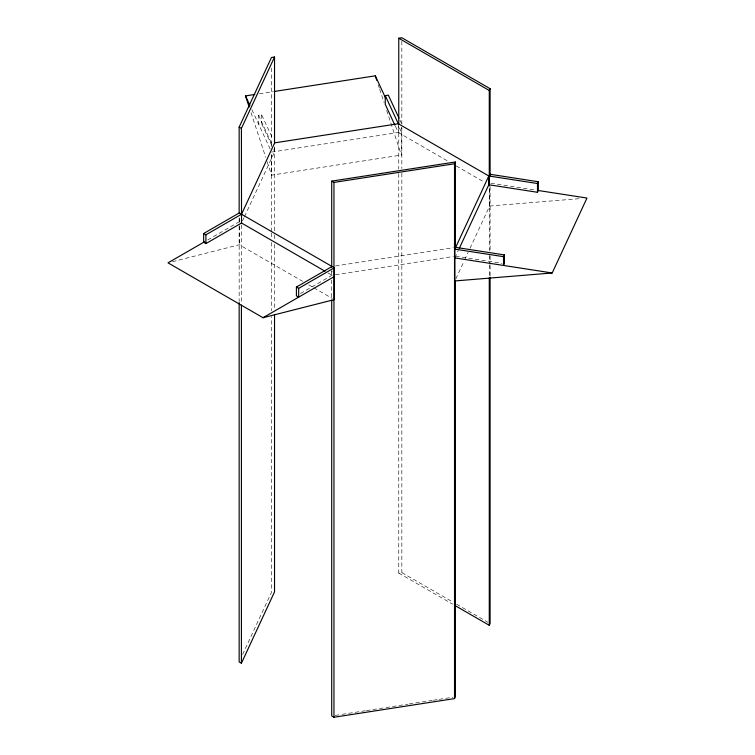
<?xml version="1.0" encoding="UTF-8"?>
<svg xmlns="http://www.w3.org/2000/svg" width="755" height="755" viewBox="0 0 755 755"><rect width="100%" height="100%" fill="white"/><g stroke="black" fill="none" stroke-linecap="round" stroke-linejoin="round"><path stroke-width="0.57" stroke-dasharray="3.77 2.83" d="M242.525 220.885L244.007 217.685M244.497 216.619L274.66 151.632L274.66 143.95M242.582 654.547L271.46 592.326L271.46 316.666M454.859 257.917L458.285 250.528M455.841 278.85L464.165 260.909M464.655 259.852L468.081 252.463M470.044 248.244L489.636 206.021L489.636 187.589M207.729 239.93L239.278 221.715L241.534 223.018M300.49 293.487L332.04 275.273L332.04 270.885M172.546 261.702L239.278 244.752L302.623 281.322M259.409 93.752L273.319 91.61M271.762 145.385L261.617 123.527L258.55 124.009L258.55 115.232L261.617 114.751L272.734 138.694M271.592 152.104L401.377 132.031L398.914 126.727M267.176 161.749L271.592 175.151L401.377 155.068L401.377 127.642M335.513 265.958L453.368 247.725M335.513 274.735L453.368 256.502M398.763 173.697L398.763 573.064L401.839 572.583L452.566 601.867M335.173 715.419L340.949 714.523M342.1 714.343L365.212 710.766M366.373 710.587L407.964 704.151M409.125 703.971L432.238 700.395M433.389 700.225L438.013 699.508M439.165 699.328L453.038 697.186M489.636 206.021L581.114 198.527M490.797 183.163L535.984 190.156M455.68 256.143L502.037 263.316M395.403 126.264L398.3 132.502L448.13 161.277M456.265 165.968L483.728 181.823M327.972 272.923L332.247 275.386M308.757 284.861L312.844 287.221M313.863 287.815L332.247 298.433M456.624 604.217L488.07 622.375M398.763 573.064L452.66 604.179M399.923 120.13L401.377 123.254M258.55 115.232L271.592 143.327L271.592 146.621M273.697 149.547L274.66 151.632M251.906 109.692L270.139 148.98M378.236 84.758L379.331 88.108M379.699 89.222L384.106 102.614M386.683 110.428L401.377 155.068M251.019 112.646L265.713 157.285M490.099 186.485L490.099 251.273M490.099 255.992L490.099 264.241M490.099 265.411L490.099 276.019M489.278 188.259L489.278 250.698M489.278 255.407L489.278 263.655M489.278 264.835L489.278 276.613M401.839 41.28L401.839 126.104M401.839 127.284L401.839 168.516M401.839 173.225L401.839 572.583M398.763 126.576L398.763 168.988M398.3 123.726L398.3 132.502M331.709 270.649L331.709 275.358M331.709 280.067L331.709 297.744M274.537 147.725L274.537 233.72M274.537 234.899L274.537 239.609M274.537 244.327L274.537 309.116M271.592 154.407L271.592 175.151M271.46 68.092L271.46 145.847M271.46 155.266L271.46 231.842M271.46 233.021L271.46 237.731M271.46 242.44L271.46 310.767M261.617 114.751L261.617 123.527M241.411 224.999L241.411 302.746M239.278 218.421L239.278 225.169M239.278 226.321L239.278 244.752M239.156 217.808L239.156 224.877M239.156 226.056L239.156 301.453"/><path stroke-width="1.13" d="M239.156 213.099L239.156 127.095L271.46 57.493L274.537 57.012L274.537 143.016M204.671 241.694L168.025 262.853L263.033 317.713L334.295 299.612L334.295 267.789L239.278 212.938L203.652 233.512L203.652 242.289L205.907 243.582L241.534 223.018L241.411 128.397L274.537 57.012M331.709 300.094L331.709 715.948L333.955 717.25L454.519 698.601L454.519 163.76L455.341 161.985L331.709 181.115L331.709 267.11M489.278 185.9L489.278 90.477L490.099 88.703L401.839 37.75L398.763 38.222L398.763 124.226M239.156 302.623L239.156 661.937L241.411 663.23L274.537 591.854L274.537 315.005M398.961 118.044L388.334 95.149L385.258 95.63L398.3 123.726L488.815 175.981L488.815 184.758L537.485 192.289L538.306 190.515L586.975 198.046L552.198 272.98L454.859 280.954L454.859 249.141L488.815 175.981L537.485 183.512L538.306 181.738L489.636 174.207M459.266 248.423L489.146 184.041M504.349 254.897L504.349 263.674L503.528 265.449L503.528 256.672L504.349 254.897L455.68 247.366M454.519 698.601L455.341 696.827L455.341 280.973M454.699 605.359L489.278 625.319L490.099 623.545L490.099 277.198M203.652 233.512L205.907 234.805L241.534 214.241L274.66 142.855L398.3 123.726M334.295 267.789L298.669 288.363L298.669 297.14L296.413 295.837L296.413 287.06L332.04 266.496M263.033 317.713L334.295 276.566M249.178 107.068L245.507 95.904L254.775 94.469M274.48 91.43L375.292 75.83L385.626 98.093M331.709 181.115L333.955 182.417L454.519 163.76M454.859 249.141L503.528 256.672M454.859 257.917L552.198 272.98M398.763 38.222L489.278 90.477M239.156 127.095L241.411 128.397M241.326 222.895L325.103 271.262M296.413 287.06L298.669 288.363M394.922 125.217L385.258 104.407L385.258 95.63M245.507 95.904L249.933 105.455M375.292 75.83L376.764 80.294M538.306 181.738L538.306 190.515M537.485 183.512L537.485 192.289M490.099 88.703L490.099 175.887M489.278 277.793L489.278 625.319M455.341 161.985L455.341 249.159M333.955 182.417L333.955 717.25M241.411 305.105L241.411 663.23M205.907 234.805L205.907 243.582"/></g></svg>
